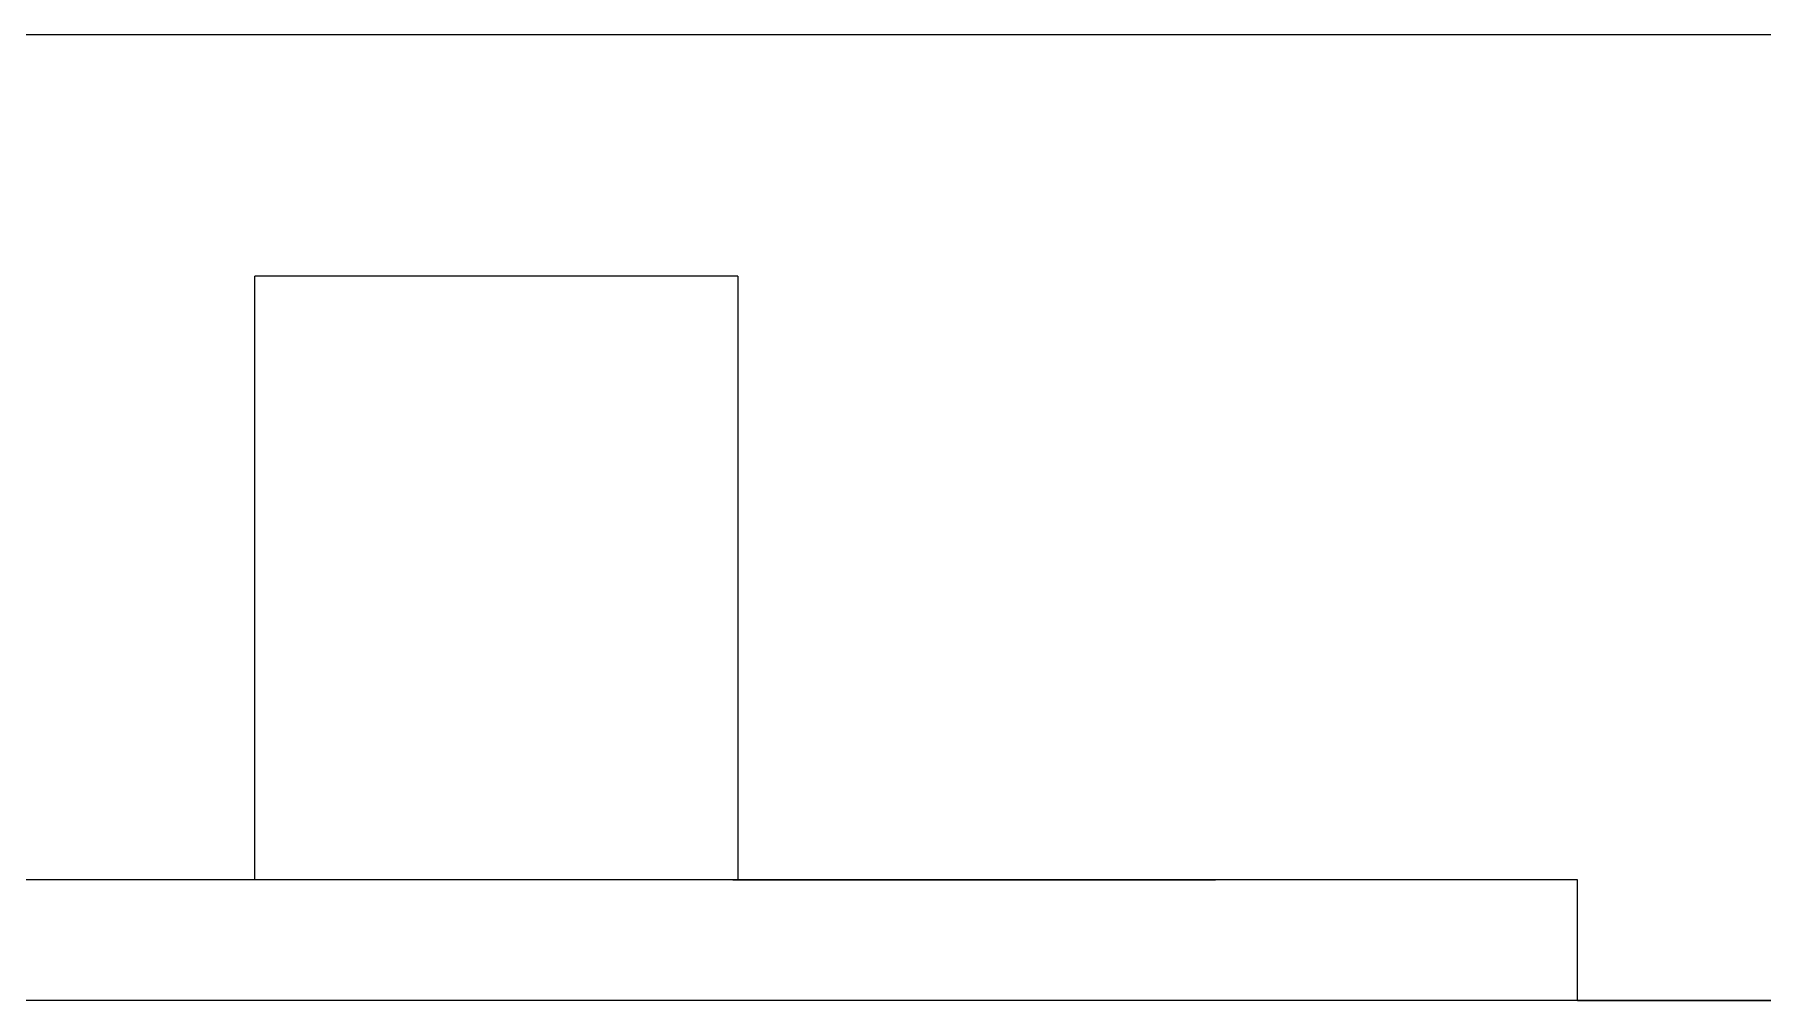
# Model space of a CAD drawing. Extents: x 65572 to 72871, y 30718 to 33858.
# Drawn here: x 66076.04 to 66083.2, y 33771.88 to 33775.88 of the extents above; entities that cross this region are included whole.
import ezdxf

# ---------------------------------------------------------------- set-up
doc = ezdxf.new("R2010")
doc.units = 0
doc.header["$LTSCALE"] = 0.5
doc.header["$MEASUREMENT"] = 0
doc.layers.add('Viewed', color=150, linetype='CONTINUOUS', lineweight=9)

msp = doc.modelspace()

# ---------------------------------------------------------------- linework, layer by layer
at = {"layer": 'Viewed', "linetype": 'ByBlock'}
for p, q in [((66075.43429, 33775.884761), (66132.622071, 33775.884761)), ((66076.955451, 33772.384744), (66076.955451, 33774.884756)), ((66078.955461, 33774.884756), (66078.955461, 33772.384744)), ((66082.434325, 33772.384744), (66067.434251, 33772.384744)), ((66078.934307, 33772.384744), (66070.934268, 33772.384744)), ((66082.434325, 33771.884741), (66082.434325, 33772.384744)), ((66132.622071, 33771.884741), (66065.24674, 33771.884741)), ((66082.434325, 33771.884741), (66067.434251, 33771.884741)), ((66082.434325, 33771.884741), (66132.622071, 33771.884741))]:
    msp.add_line(p, q, dxfattribs=at)
for points in [[(66078.955461, 33774.884756), (66078.95477, 33774.884756), (66078.954079, 33774.884756), (66078.953388, 33774.884756), (66078.952697, 33774.884756), (66078.952006, 33774.884756), (66078.951315, 33774.884756), (66078.950624, 33774.884756), (66078.949933, 33774.884756), (66078.949242, 33774.884756), (66078.948551, 33774.884756), (66078.94786, 33774.884756), (66078.947169, 33774.884756), (66078.946478, 33774.884756), (66078.945787, 33774.884756), (66078.945096, 33774.884756), (66078.944405, 33774.884756), (66078.943714, 33774.884756), (66078.943023, 33774.884756), (66078.942332, 33774.884756), (66078.941641, 33774.884756), (66078.940951, 33774.884756), (66078.94026, 33774.884756), (66078.939569, 33774.884756), (66078.938878, 33774.884756), (66078.938187, 33774.884756), (66078.937496, 33774.884756), (66078.936805, 33774.884756), (66078.936114, 33774.884756), (66078.935423, 33774.884756), (66078.934732, 33774.884756), (66078.934041, 33774.884756), (66078.93335, 33774.884756), (66078.932659, 33774.884756), (66078.931968, 33774.884756), (66078.931277, 33774.884756), (66078.930586, 33774.884756), (66078.928933, 33774.884756), (66078.926894, 33774.884756), (66078.924856, 33774.884756), (66078.922818, 33774.884756), (66078.92078, 33774.884756), (66078.918741, 33774.884756), (66078.916703, 33774.884756), (66078.914665, 33774.884756), (66078.912627, 33774.884756), (66078.910588, 33774.884756), (66078.90855, 33774.884756), (66078.906512, 33774.884756), (66078.904474, 33774.884756), (66078.902435, 33774.884756), (66078.900397, 33774.884756), (66078.898359, 33774.884756), (66078.896321, 33774.884756), (66078.894282, 33774.884756), (66078.892244, 33774.884756), (66078.890206, 33774.884756), (66078.888168, 33774.884756), (66078.886129, 33774.884756), (66078.884091, 33774.884756), (66078.882053, 33774.884756), (66078.880015, 33774.884756), (66078.877976, 33774.884756), (66078.875938, 33774.884756), (66078.8739, 33774.884756), (66078.871862, 33774.884756), (66078.869823, 33774.884756), (66078.867785, 33774.884756), (66078.865747, 33774.884756), (66078.863709, 33774.884756), (66078.86167, 33774.884756), (66078.859632, 33774.884756), (66078.857594, 33774.884756), (66078.855022, 33774.884756), (66078.851739, 33774.884756), (66078.848455, 33774.884756), (66078.845172, 33774.884756), (66078.841889, 33774.884756), (66078.838605, 33774.884756), (66078.835322, 33774.884756), (66078.832039, 33774.884756), (66078.828755, 33774.884756), (66078.825472, 33774.884756), (66078.822189, 33774.884756), (66078.818905, 33774.884756), (66078.815622, 33774.884756), (66078.812339, 33774.884756), (66078.809055, 33774.884756), (66078.805772, 33774.884756), (66078.802489, 33774.884756), (66078.799205, 33774.884756), (66078.795922, 33774.884756), (66078.792639, 33774.884756), (66078.789355, 33774.884756), (66078.786072, 33774.884756), (66078.782789, 33774.884756), (66078.779505, 33774.884756), (66078.776222, 33774.884756), (66078.772939, 33774.884756), (66078.769655, 33774.884756), (66078.766372, 33774.884756), (66078.763089, 33774.884756), (66078.759805, 33774.884756), (66078.756522, 33774.884756), (66078.753239, 33774.884756), (66078.749956, 33774.884756), (66078.746672, 33774.884756), (66078.743389, 33774.884756), (66078.740106, 33774.884756), (66078.736668, 33774.884756), (66078.732304, 33774.884756), (66078.72794, 33774.884756), (66078.723577, 33774.884756), (66078.719213, 33774.884756), (66078.714849, 33774.884756), (66078.710485, 33774.884756), (66078.706121, 33774.884756), (66078.701758, 33774.884756), (66078.697394, 33774.884756), (66078.69303, 33774.884756), (66078.688666, 33774.884756), (66078.684303, 33774.884756), (66078.679939, 33774.884756), (66078.675575, 33774.884756), (66078.671211, 33774.884756), (66078.666848, 33774.884756), (66078.662484, 33774.884756), (66078.65812, 33774.884756), (66078.653756, 33774.884756), (66078.649392, 33774.884756), (66078.645029, 33774.884756), (66078.640665, 33774.884756), (66078.636301, 33774.884756), (66078.631937, 33774.884756), (66078.627574, 33774.884756), (66078.62321, 33774.884756), (66078.618846, 33774.884756), (66078.614482, 33774.884756), (66078.610119, 33774.884756), (66078.605755, 33774.884756), (66078.601391, 33774.884756), (66078.597027, 33774.884756), (66078.592663, 33774.884756), (66078.5883, 33774.884756), (66078.583936, 33774.884756), (66078.579572, 33774.884756), (66078.57447, 33774.884756), (66078.569244, 33774.884756), (66078.564019, 33774.884756), (66078.558794, 33774.884756), (66078.553568, 33774.884756), (66078.548343, 33774.884756), (66078.543118, 33774.884756), (66078.537892, 33774.884756), (66078.532667, 33774.884756), (66078.527441, 33774.884756), (66078.522216, 33774.884756), (66078.516991, 33774.884756), (66078.511765, 33774.884756), (66078.50654, 33774.884756), (66078.501314, 33774.884756), (66078.496089, 33774.884756), (66078.490864, 33774.884756), (66078.485638, 33774.884756), (66078.480413, 33774.884756), (66078.475187, 33774.884756), (66078.469962, 33774.884756), (66078.464737, 33774.884756), (66078.459511, 33774.884756), (66078.454286, 33774.884756), (66078.449061, 33774.884756), (66078.443835, 33774.884756), (66078.43861, 33774.884756), (66078.433384, 33774.884756), (66078.428159, 33774.884756), (66078.422934, 33774.884756), (66078.417708, 33774.884756), (66078.412483, 33774.884756), (66078.407257, 33774.884756), (66078.402032, 33774.884756), (66078.396807, 33774.884756), (66078.391581, 33774.884756), (66078.386013, 33774.884756), (66078.380188, 33774.884756), (66078.374363, 33774.884756), (66078.368538, 33774.884756), (66078.362713, 33774.884756), (66078.356888, 33774.884756), (66078.351063, 33774.884756), (66078.345238, 33774.884756), (66078.339413, 33774.884756), (66078.333588, 33774.884756), (66078.327763, 33774.884756), (66078.321938, 33774.884756), (66078.316113, 33774.884756), (66078.310288, 33774.884756), (66078.304463, 33774.884756), (66078.298638, 33774.884756), (66078.292813, 33774.884756), (66078.286988, 33774.884756), (66078.281163, 33774.884756), (66078.275338, 33774.884756), (66078.269513, 33774.884756), (66078.263688, 33774.884756), (66078.257863, 33774.884756), (66078.252038, 33774.884756), (66078.246214, 33774.884756), (66078.240389, 33774.884756), (66078.234564, 33774.884756), (66078.228739, 33774.884756), (66078.222914, 33774.884756), (66078.217089, 33774.884756), (66078.211264, 33774.884756), (66078.205439, 33774.884756), (66078.199614, 33774.884756), (66078.193789, 33774.884756), (66078.187964, 33774.884756), (66078.182139, 33774.884756), (66078.176226, 33774.884756), (66078.170093, 33774.884756), (66078.163961, 33774.884756), (66078.157828, 33774.884756), (66078.151696, 33774.884756), (66078.145563, 33774.884756), (66078.139431, 33774.884756), (66078.133298, 33774.884756), (66078.127166, 33774.884756), (66078.121033, 33774.884756), (66078.114901, 33774.884756), (66078.108768, 33774.884756), (66078.102636, 33774.884756), (66078.096503, 33774.884756), (66078.090371, 33774.884756), (66078.084238, 33774.884756), (66078.078106, 33774.884756), (66078.071973, 33774.884756), (66078.065841, 33774.884756), (66078.059708, 33774.884756), (66078.053576, 33774.884756), (66078.047443, 33774.884756), (66078.041311, 33774.884756), (66078.035178, 33774.884756), (66078.029046, 33774.884756), (66078.022913, 33774.884756), (66078.016781, 33774.884756), (66078.010648, 33774.884756), (66078.004516, 33774.884756), (66077.998383, 33774.884756), (66077.992251, 33774.884756), (66077.986118, 33774.884756), (66077.979986, 33774.884756), (66077.973853, 33774.884756), (66077.967721, 33774.884756), (66077.961588, 33774.884756), (66077.955456, 33774.884756), (66077.949323, 33774.884756), (66077.943191, 33774.884756), (66077.937058, 33774.884756), (66077.930926, 33774.884756), (66077.924793, 33774.884756), (66077.918661, 33774.884756), (66077.912528, 33774.884756), (66077.906396, 33774.884756), (66077.900263, 33774.884756), (66077.894131, 33774.884756), (66077.887998, 33774.884756), (66077.881866, 33774.884756), (66077.875733, 33774.884756), (66077.869601, 33774.884756), (66077.863468, 33774.884756), (66077.857336, 33774.884756), (66077.851203, 33774.884756), (66077.845071, 33774.884756), (66077.838938, 33774.884756), (66077.832806, 33774.884756), (66077.826673, 33774.884756), (66077.820541, 33774.884756), (66077.814408, 33774.884756), (66077.808276, 33774.884756), (66077.802143, 33774.884756), (66077.796011, 33774.884756), (66077.789878, 33774.884756), (66077.783746, 33774.884756), (66077.777614, 33774.884756), (66077.771481, 33774.884756), (66077.765349, 33774.884756), (66077.759216, 33774.884756), (66077.753084, 33774.884756), (66077.746951, 33774.884756), (66077.740819, 33774.884756), (66077.734686, 33774.884756), (66077.728773, 33774.884756), (66077.722948, 33774.884756), (66077.717123, 33774.884756), (66077.711298, 33774.884756), (66077.705473, 33774.884756), (66077.699648, 33774.884756), (66077.693823, 33774.884756), (66077.687998, 33774.884756), (66077.682173, 33774.884756), (66077.676348, 33774.884756), (66077.670523, 33774.884756), (66077.664698, 33774.884756), (66077.658873, 33774.884756), (66077.653048, 33774.884756), (66077.647223, 33774.884756), (66077.641398, 33774.884756), (66077.635573, 33774.884756), (66077.629748, 33774.884756), (66077.623923, 33774.884756), (66077.618098, 33774.884756), (66077.612273, 33774.884756), (66077.606448, 33774.884756), (66077.600623, 33774.884756), (66077.594798, 33774.884756), (66077.588973, 33774.884756), (66077.583148, 33774.884756), (66077.577323, 33774.884756), (66077.571499, 33774.884756), (66077.565674, 33774.884756), (66077.559849, 33774.884756), (66077.554024, 33774.884756), (66077.548199, 33774.884756), (66077.542374, 33774.884756), (66077.536549, 33774.884756), (66077.530724, 33774.884756), (66077.524899, 33774.884756), (66077.519331, 33774.884756), (66077.514105, 33774.884756), (66077.50888, 33774.884756), (66077.503654, 33774.884756), (66077.498429, 33774.884756), (66077.493204, 33774.884756), (66077.487978, 33774.884756), (66077.482753, 33774.884756), (66077.477527, 33774.884756), (66077.472302, 33774.884756), (66077.467077, 33774.884756), (66077.461851, 33774.884756), (66077.456626, 33774.884756), (66077.451401, 33774.884756), (66077.446175, 33774.884756), (66077.44095, 33774.884756), (66077.435724, 33774.884756), (66077.430499, 33774.884756), (66077.425274, 33774.884756), (66077.420048, 33774.884756), (66077.414823, 33774.884756), (66077.409597, 33774.884756), (66077.404372, 33774.884756), (66077.399147, 33774.884756), (66077.393921, 33774.884756), (66077.388696, 33774.884756), (66077.38347, 33774.884756), (66077.378245, 33774.884756), (66077.37302, 33774.884756), (66077.367794, 33774.884756), (66077.362569, 33774.884756), (66077.357344, 33774.884756), (66077.352118, 33774.884756), (66077.346893, 33774.884756), (66077.341667, 33774.884756), (66077.336442, 33774.884756), (66077.33134, 33774.884756), (66077.326976, 33774.884756), (66077.322612, 33774.884756), (66077.318248, 33774.884756), (66077.313885, 33774.884756), (66077.309521, 33774.884756), (66077.305157, 33774.884756), (66077.300793, 33774.884756), (66077.29643, 33774.884756), (66077.292066, 33774.884756), (66077.287702, 33774.884756), (66077.283338, 33774.884756), (66077.278974, 33774.884756), (66077.274611, 33774.884756), (66077.270247, 33774.884756), (66077.265883, 33774.884756), (66077.261519, 33774.884756), (66077.257156, 33774.884756), (66077.252792, 33774.884756), (66077.248428, 33774.884756), (66077.244064, 33774.884756), (66077.239701, 33774.884756), (66077.235337, 33774.884756), (66077.230973, 33774.884756), (66077.226609, 33774.884756), (66077.222245, 33774.884756), (66077.217882, 33774.884756), (66077.213518, 33774.884756), (66077.209154, 33774.884756), (66077.20479, 33774.884756), (66077.200427, 33774.884756), (66077.196063, 33774.884756), (66077.191699, 33774.884756), (66077.187335, 33774.884756), (66077.182972, 33774.884756), (66077.178608, 33774.884756), (66077.174244, 33774.884756), (66077.170806, 33774.884756), (66077.167523, 33774.884756), (66077.16424, 33774.884756), (66077.160956, 33774.884756), (66077.157673, 33774.884756), (66077.15439, 33774.884756), (66077.151106, 33774.884756), (66077.147823, 33774.884756), (66077.14454, 33774.884756), (66077.141256, 33774.884756), (66077.137973, 33774.884756), (66077.13469, 33774.884756), (66077.131406, 33774.884756), (66077.128123, 33774.884756), (66077.12484, 33774.884756), (66077.121556, 33774.884756), (66077.118273, 33774.884756), (66077.11499, 33774.884756), (66077.111706, 33774.884756), (66077.108423, 33774.884756), (66077.10514, 33774.884756), (66077.101856, 33774.884756), (66077.098573, 33774.884756), (66077.09529, 33774.884756), (66077.092006, 33774.884756), (66077.088723, 33774.884756), (66077.08544, 33774.884756), (66077.082156, 33774.884756), (66077.078873, 33774.884756), (66077.07559, 33774.884756), (66077.072306, 33774.884756), (66077.069023, 33774.884756), (66077.06574, 33774.884756), (66077.062456, 33774.884756), (66077.059173, 33774.884756), (66077.05589, 33774.884756), (66077.053318, 33774.884756), (66077.05128, 33774.884756), (66077.049241, 33774.884756), (66077.047203, 33774.884756), (66077.045165, 33774.884756), (66077.043127, 33774.884756), (66077.041088, 33774.884756), (66077.03905, 33774.884756), (66077.037012, 33774.884756), (66077.034974, 33774.884756), (66077.032935, 33774.884756), (66077.030897, 33774.884756), (66077.028859, 33774.884756), (66077.026821, 33774.884756), (66077.024782, 33774.884756), (66077.022744, 33774.884756), (66077.020706, 33774.884756), (66077.018668, 33774.884756), (66077.016629, 33774.884756), (66077.014591, 33774.884756), (66077.012553, 33774.884756), (66077.010515, 33774.884756), (66077.008476, 33774.884756), (66077.006438, 33774.884756), (66077.0044, 33774.884756), (66077.002362, 33774.884756), (66077.000323, 33774.884756), (66076.998285, 33774.884756), (66076.996247, 33774.884756), (66076.994209, 33774.884756), (66076.99217, 33774.884756), (66076.990132, 33774.884756), (66076.988094, 33774.884756), (66076.986056, 33774.884756), (66076.984017, 33774.884756), (66076.981979, 33774.884756), (66076.980326, 33774.884756), (66076.979635, 33774.884756), (66076.978944, 33774.884756), (66076.978253, 33774.884756), (66076.977562, 33774.884756), (66076.976871, 33774.884756), (66076.97618, 33774.884756), (66076.975489, 33774.884756), (66076.974798, 33774.884756), (66076.974107, 33774.884756), (66076.973416, 33774.884756), (66076.972725, 33774.884756), (66076.972034, 33774.884756), (66076.971343, 33774.884756), (66076.970652, 33774.884756), (66076.969961, 33774.884756), (66076.96927, 33774.884756), (66076.968579, 33774.884756), (66076.967888, 33774.884756), (66076.967197, 33774.884756), (66076.966506, 33774.884756), (66076.965815, 33774.884756), (66076.965125, 33774.884756), (66076.964434, 33774.884756), (66076.963743, 33774.884756), (66076.963052, 33774.884756), (66076.962361, 33774.884756), (66076.96167, 33774.884756), (66076.960979, 33774.884756), (66076.960288, 33774.884756), (66076.959597, 33774.884756), (66076.958906, 33774.884756), (66076.958215, 33774.884756), (66076.957524, 33774.884756), (66076.956833, 33774.884756), (66076.956142, 33774.884756), (66076.955451, 33774.884756)], [(66078.934307, 33772.384744), (66078.932525, 33772.384744), (66078.930743, 33772.384744), (66078.928961, 33772.384744), (66078.927179, 33772.384744), (66078.925397, 33772.384744), (66078.923615, 33772.384744), (66078.921833, 33772.384744), (66078.920051, 33772.384744), (66078.918269, 33772.384744), (66078.916487, 33772.384744), (66078.914705, 33772.384744), (66078.912923, 33772.384744), (66078.911141, 33772.384744), (66078.909359, 33772.384744), (66078.907577, 33772.384744), (66078.905795, 33772.384744), (66078.904013, 33772.384744), (66078.902231, 33772.384744), (66078.900449, 33772.384744), (66078.898667, 33772.384744), (66078.896885, 33772.384744), (66078.895103, 33772.384744), (66078.893321, 33772.384744), (66078.891538, 33772.384744), (66078.889756, 33772.384744), (66078.887974, 33772.384744), (66078.886192, 33772.384744), (66078.88441, 33772.384744), (66078.882628, 33772.384744), (66078.880846, 33772.384744), (66078.879064, 33772.384744), (66078.877282, 33772.384744), (66078.8755, 33772.384744), (66078.873718, 33772.384744), (66078.871936, 33772.384744), (66078.870074, 33772.384744), (66078.867177, 33772.384744), (66078.86428, 33772.384744), (66078.861382, 33772.384744), (66078.858485, 33772.384744), (66078.855587, 33772.384744), (66078.85269, 33772.384744), (66078.849792, 33772.384744), (66078.846895, 33772.384744), (66078.843998, 33772.384744), (66078.8411, 33772.384744), (66078.838203, 33772.384744), (66078.835305, 33772.384744), (66078.832408, 33772.384744), (66078.82951, 33772.384744), (66078.826613, 33772.384744), (66078.823716, 33772.384744), (66078.820818, 33772.384744), (66078.817921, 33772.384744), (66078.815023, 33772.384744), (66078.812126, 33772.384744), (66078.809228, 33772.384744), (66078.806331, 33772.384744), (66078.803434, 33772.384744), (66078.800536, 33772.384744), (66078.797639, 33772.384744), (66078.794741, 33772.384744), (66078.791844, 33772.384744), (66078.788946, 33772.384744), (66078.786049, 33772.384744), (66078.783152, 33772.384744), (66078.780254, 33772.384744), (66078.777357, 33772.384744), (66078.774459, 33772.384744), (66078.771562, 33772.384744), (66078.768664, 33772.384744), (66078.765626, 33772.384744), (66078.76174, 33772.384744), (66078.757854, 33772.384744), (66078.753968, 33772.384744), (66078.750082, 33772.384744), (66078.746196, 33772.384744), (66078.74231, 33772.384744), (66078.738425, 33772.384744), (66078.734539, 33772.384744), (66078.730653, 33772.384744), (66078.726767, 33772.384744), (66078.722881, 33772.384744), (66078.718995, 33772.384744), (66078.715109, 33772.384744), (66078.711223, 33772.384744), (66078.707337, 33772.384744), (66078.703452, 33772.384744), (66078.699566, 33772.384744), (66078.69568, 33772.384744), (66078.691794, 33772.384744), (66078.687908, 33772.384744), (66078.684022, 33772.384744), (66078.680136, 33772.384744), (66078.67625, 33772.384744), (66078.672364, 33772.384744), (66078.668478, 33772.384744), (66078.664593, 33772.384744), (66078.660707, 33772.384744), (66078.656821, 33772.384744), (66078.652935, 33772.384744), (66078.649049, 33772.384744), (66078.645163, 33772.384744), (66078.641277, 33772.384744), (66078.637391, 33772.384744), (66078.633505, 33772.384744), (66078.62962, 33772.384744), (66078.625558, 33772.384744), (66078.620854, 33772.384744), (66078.61615, 33772.384744), (66078.611446, 33772.384744), (66078.606742, 33772.384744), (66078.602038, 33772.384744), (66078.597333, 33772.384744), (66078.592629, 33772.384744), (66078.587925, 33772.384744), (66078.583221, 33772.384744), (66078.578517, 33772.384744), (66078.573813, 33772.384744), (66078.569109, 33772.384744), (66078.564405, 33772.384744), (66078.5597, 33772.384744), (66078.554996, 33772.384744), (66078.550292, 33772.384744), (66078.545588, 33772.384744), (66078.540884, 33772.384744), (66078.53618, 33772.384744), (66078.531476, 33772.384744), (66078.526771, 33772.384744), (66078.522067, 33772.384744), (66078.517363, 33772.384744), (66078.512659, 33772.384744), (66078.507955, 33772.384744), (66078.503251, 33772.384744), (66078.498547, 33772.384744), (66078.493842, 33772.384744), (66078.489138, 33772.384744), (66078.484434, 33772.384744), (66078.47973, 33772.384744), (66078.475026, 33772.384744), (66078.470322, 33772.384744), (66078.465618, 33772.384744), (66078.460913, 33772.384744), (66078.456034, 33772.384744), (66078.450718, 33772.384744), (66078.445402, 33772.384744), (66078.440085, 33772.384744), (66078.434769, 33772.384744), (66078.429453, 33772.384744), (66078.424137, 33772.384744), (66078.41882, 33772.384744), (66078.413504, 33772.384744), (66078.408188, 33772.384744), (66078.402871, 33772.384744), (66078.397555, 33772.384744), (66078.392239, 33772.384744), (66078.386922, 33772.384744), (66078.381606, 33772.384744), (66078.37629, 33772.384744), (66078.370973, 33772.384744), (66078.365657, 33772.384744), (66078.360341, 33772.384744), (66078.355024, 33772.384744), (66078.349708, 33772.384744), (66078.344392, 33772.384744), (66078.339075, 33772.384744), (66078.333759, 33772.384744), (66078.328443, 33772.384744), (66078.323127, 33772.384744), (66078.31781, 33772.384744), (66078.312494, 33772.384744), (66078.307178, 33772.384744), (66078.301861, 33772.384744), (66078.296545, 33772.384744), (66078.291229, 33772.384744), (66078.285912, 33772.384744), (66078.280596, 33772.384744), (66078.27528, 33772.384744), (66078.269963, 33772.384744), (66078.264512, 33772.384744), (66078.258816, 33772.384744), (66078.25312, 33772.384744), (66078.247425, 33772.384744), (66078.241729, 33772.384744), (66078.236034, 33772.384744), (66078.230338, 33772.384744), (66078.224642, 33772.384744), (66078.218947, 33772.384744), (66078.213251, 33772.384744), (66078.207556, 33772.384744), (66078.20186, 33772.384744), (66078.196164, 33772.384744), (66078.190469, 33772.384744), (66078.184773, 33772.384744), (66078.179078, 33772.384744), (66078.173382, 33772.384744), (66078.167686, 33772.384744), (66078.161991, 33772.384744), (66078.156295, 33772.384744), (66078.150599, 33772.384744), (66078.144904, 33772.384744), (66078.139208, 33772.384744), (66078.133513, 33772.384744), (66078.127817, 33772.384744), (66078.122121, 33772.384744), (66078.116426, 33772.384744), (66078.11073, 33772.384744), (66078.105035, 33772.384744), (66078.099339, 33772.384744), (66078.093643, 33772.384744), (66078.087948, 33772.384744), (66078.082252, 33772.384744), (66078.076557, 33772.384744), (66078.070861, 33772.384744), (66078.065165, 33772.384744), (66078.059414, 33772.384744), (66078.053589, 33772.384744), (66078.047763, 33772.384744), (66078.041938, 33772.384744), (66078.036113, 33772.384744), (66078.030287, 33772.384744), (66078.024462, 33772.384744), (66078.018636, 33772.384744), (66078.012811, 33772.384744), (66078.006986, 33772.384744), (66078.00116, 33772.384744), (66077.995335, 33772.384744), (66077.989509, 33772.384744), (66077.983684, 33772.384744), (66077.977858, 33772.384744), (66077.972033, 33772.384744), (66077.966208, 33772.384744), (66077.960382, 33772.384744), (66077.954557, 33772.384744), (66077.948731, 33772.384744), (66077.942906, 33772.384744), (66077.937081, 33772.384744), (66077.931255, 33772.384744), (66077.92543, 33772.384744), (66077.919604, 33772.384744), (66077.913779, 33772.384744), (66077.907954, 33772.384744), (66077.902128, 33772.384744), (66077.896303, 33772.384744), (66077.890477, 33772.384744), (66077.884652, 33772.384744), (66077.878827, 33772.384744), (66077.873001, 33772.384744), (66077.867176, 33772.384744), (66077.86135, 33772.384744), (66077.855525, 33772.384744), (66077.849762, 33772.384744), (66077.844062, 33772.384744), (66077.838362, 33772.384744), (66077.832662, 33772.384744), (66077.826962, 33772.384744), (66077.821262, 33772.384744), (66077.815562, 33772.384744), (66077.809862, 33772.384744), (66077.804162, 33772.384744), (66077.798462, 33772.384744), (66077.792762, 33772.384744), (66077.787062, 33772.384744), (66077.781362, 33772.384744), (66077.775662, 33772.384744), (66077.769962, 33772.384744), (66077.764262, 33772.384744), (66077.758562, 33772.384744), (66077.752862, 33772.384744), (66077.747162, 33772.384744), (66077.741462, 33772.384744), (66077.735762, 33772.384744), (66077.730062, 33772.384744), (66077.724362, 33772.384744), (66077.718662, 33772.384744), (66077.712962, 33772.384744), (66077.707262, 33772.384744), (66077.701562, 33772.384744), (66077.695862, 33772.384744), (66077.690162, 33772.384744), (66077.684462, 33772.384744), (66077.678762, 33772.384744), (66077.673062, 33772.384744), (66077.667362, 33772.384744), (66077.661662, 33772.384744), (66077.655962, 33772.384744), (66077.650262, 33772.384744), (66077.644776, 33772.384744), (66077.639451, 33772.384744), (66077.634126, 33772.384744), (66077.628802, 33772.384744), (66077.623477, 33772.384744), (66077.618152, 33772.384744), (66077.612827, 33772.384744), (66077.607502, 33772.384744), (66077.602177, 33772.384744), (66077.596852, 33772.384744), (66077.591527, 33772.384744), (66077.586202, 33772.384744), (66077.580877, 33772.384744), (66077.575552, 33772.384744), (66077.570227, 33772.384744), (66077.564902, 33772.384744), (66077.559577, 33772.384744), (66077.554253, 33772.384744), (66077.548928, 33772.384744), (66077.543603, 33772.384744), (66077.538278, 33772.384744), (66077.532953, 33772.384744), (66077.527628, 33772.384744), (66077.522303, 33772.384744), (66077.516978, 33772.384744), (66077.511653, 33772.384744), (66077.506328, 33772.384744), (66077.501003, 33772.384744), (66077.495678, 33772.384744), (66077.490353, 33772.384744), (66077.485028, 33772.384744), (66077.479704, 33772.384744), (66077.474379, 33772.384744), (66077.469054, 33772.384744), (66077.463729, 33772.384744), (66077.458404, 33772.384744), (66077.45347, 33772.384744), (66077.448753, 33772.384744), (66077.444037, 33772.384744), (66077.43932, 33772.384744), (66077.434604, 33772.384744), (66077.429887, 33772.384744), (66077.42517, 33772.384744), (66077.420454, 33772.384744), (66077.415737, 33772.384744), (66077.411021, 33772.384744), (66077.406304, 33772.384744), (66077.401588, 33772.384744), (66077.396871, 33772.384744), (66077.392154, 33772.384744), (66077.387438, 33772.384744), (66077.382721, 33772.384744), (66077.378005, 33772.384744), (66077.373288, 33772.384744), (66077.368571, 33772.384744), (66077.363855, 33772.384744), (66077.359138, 33772.384744), (66077.354422, 33772.384744), (66077.349705, 33772.384744), (66077.344989, 33772.384744), (66077.340272, 33772.384744), (66077.335555, 33772.384744), (66077.330839, 33772.384744), (66077.326122, 33772.384744), (66077.321406, 33772.384744), (66077.316689, 33772.384744), (66077.311972, 33772.384744), (66077.307256, 33772.384744), (66077.302539, 33772.384744), (66077.297823, 33772.384744), (66077.293106, 33772.384744), (66077.28839, 33772.384744), (66077.284255, 33772.384744), (66077.280353, 33772.384744), (66077.276452, 33772.384744), (66077.27255, 33772.384744), (66077.268649, 33772.384744), (66077.264747, 33772.384744), (66077.260845, 33772.384744), (66077.256944, 33772.384744), (66077.253042, 33772.384744), (66077.24914, 33772.384744), (66077.245239, 33772.384744), (66077.241337, 33772.384744), (66077.237436, 33772.384744), (66077.233534, 33772.384744), (66077.229632, 33772.384744), (66077.225731, 33772.384744), (66077.221829, 33772.384744), (66077.217927, 33772.384744), (66077.214026, 33772.384744), (66077.210124, 33772.384744), (66077.206223, 33772.384744), (66077.202321, 33772.384744), (66077.198419, 33772.384744), (66077.194518, 33772.384744), (66077.190616, 33772.384744), (66077.186714, 33772.384744), (66077.182813, 33772.384744), (66077.178911, 33772.384744), (66077.175009, 33772.384744), (66077.171108, 33772.384744), (66077.167206, 33772.384744), (66077.163305, 33772.384744), (66077.159403, 33772.384744), (66077.155501, 33772.384744), (66077.1516, 33772.384744), (66077.147698, 33772.384744), (66077.144571, 33772.384744), (66077.141655, 33772.384744), (66077.13874, 33772.384744), (66077.135824, 33772.384744), (66077.132908, 33772.384744), (66077.129992, 33772.384744), (66077.127077, 33772.384744), (66077.124161, 33772.384744), (66077.121245, 33772.384744), (66077.118329, 33772.384744), (66077.115413, 33772.384744), (66077.112498, 33772.384744), (66077.109582, 33772.384744), (66077.106666, 33772.384744), (66077.10375, 33772.384744), (66077.100835, 33772.384744), (66077.097919, 33772.384744), (66077.095003, 33772.384744), (66077.092087, 33772.384744), (66077.089172, 33772.384744), (66077.086256, 33772.384744), (66077.08334, 33772.384744), (66077.080424, 33772.384744), (66077.077509, 33772.384744), (66077.074593, 33772.384744), (66077.071677, 33772.384744), (66077.068761, 33772.384744), (66077.065846, 33772.384744), (66077.06293, 33772.384744), (66077.060014, 33772.384744), (66077.057098, 33772.384744), (66077.054183, 33772.384744), (66077.051267, 33772.384744), (66077.048351, 33772.384744), (66077.045435, 33772.384744), (66077.04252, 33772.384744), (66077.040558, 33772.384744), (66077.038756, 33772.384744), (66077.036954, 33772.384744), (66077.035152, 33772.384744), (66077.03335, 33772.384744), (66077.031547, 33772.384744), (66077.029745, 33772.384744), (66077.027943, 33772.384744), (66077.026141, 33772.384744), (66077.024339, 33772.384744), (66077.022537, 33772.384744), (66077.020734, 33772.384744), (66077.018932, 33772.384744), (66077.01713, 33772.384744), (66077.015328, 33772.384744), (66077.013526, 33772.384744), (66077.011724, 33772.384744), (66077.009922, 33772.384744), (66077.008119, 33772.384744), (66077.006317, 33772.384744), (66077.004515, 33772.384744), (66077.002713, 33772.384744), (66077.000911, 33772.384744), (66076.999109, 33772.384744), (66076.997306, 33772.384744), (66076.995504, 33772.384744), (66076.993702, 33772.384744), (66076.9919, 33772.384744), (66076.990098, 33772.384744), (66076.988296, 33772.384744), (66076.986493, 33772.384744), (66076.984691, 33772.384744), (66076.982889, 33772.384744), (66076.981087, 33772.384744), (66076.979285, 33772.384744), (66076.977483, 33772.384744), (66076.976788, 33772.384744), (66076.976178, 33772.384744), (66076.975569, 33772.384744), (66076.974959, 33772.384744), (66076.974349, 33772.384744), (66076.97374, 33772.384744), (66076.97313, 33772.384744), (66076.97252, 33772.384744), (66076.971911, 33772.384744), (66076.971301, 33772.384744), (66076.970692, 33772.384744), (66076.970082, 33772.384744), (66076.969472, 33772.384744), (66076.968863, 33772.384744), (66076.968253, 33772.384744), (66076.967643, 33772.384744), (66076.967034, 33772.384744), (66076.966424, 33772.384744), (66076.965815, 33772.384744), (66076.965205, 33772.384744), (66076.964595, 33772.384744), (66076.963986, 33772.384744), (66076.963376, 33772.384744), (66076.962766, 33772.384744), (66076.962157, 33772.384744), (66076.961547, 33772.384744), (66076.960938, 33772.384744), (66076.960328, 33772.384744), (66076.959718, 33772.384744), (66076.959109, 33772.384744), (66076.958499, 33772.384744), (66076.957889, 33772.384744), (66076.95728, 33772.384744), (66076.95667, 33772.384744), (66076.956061, 33772.384744), (66076.955451, 33772.384744)], [(66078.934307, 33772.384744), (66078.940467, 33772.384744), (66078.946626, 33772.384744), (66078.952785, 33772.384744), (66078.958944, 33772.384744), (66078.965103, 33772.384744), (66078.971262, 33772.384744), (66078.977422, 33772.384744), (66078.983581, 33772.384744), (66078.98974, 33772.384744), (66078.995899, 33772.384744), (66079.002058, 33772.384744), (66079.008217, 33772.384744), (66079.014377, 33772.384744), (66079.020536, 33772.384744), (66079.026695, 33772.384744), (66079.032854, 33772.384744), (66079.039013, 33772.384744), (66079.045172, 33772.384744), (66079.051332, 33772.384744), (66079.057491, 33772.384744), (66079.06365, 33772.384744), (66079.069809, 33772.384744), (66079.075968, 33772.384744), (66079.082128, 33772.384744), (66079.088287, 33772.384744), (66079.094446, 33772.384744), (66079.100605, 33772.384744), (66079.106764, 33772.384744), (66079.112923, 33772.384744), (66079.119083, 33772.384744), (66079.125242, 33772.384744), (66079.131401, 33772.384744), (66079.13756, 33772.384744), (66079.143719, 33772.384744), (66079.149878, 33772.384744), (66079.156038, 33772.384744), (66079.162147, 33772.384744), (66079.168229, 33772.384744), (66079.17431, 33772.384744), (66079.180392, 33772.384744), (66079.186474, 33772.384744), (66079.192556, 33772.384744), (66079.198637, 33772.384744), (66079.204719, 33772.384744), (66079.210801, 33772.384744), (66079.216883, 33772.384744), (66079.222964, 33772.384744), (66079.229046, 33772.384744), (66079.235128, 33772.384744), (66079.241209, 33772.384744), (66079.247291, 33772.384744), (66079.253373, 33772.384744), (66079.259455, 33772.384744), (66079.265536, 33772.384744), (66079.271618, 33772.384744), (66079.2777, 33772.384744), (66079.283781, 33772.384744), (66079.289863, 33772.384744), (66079.295945, 33772.384744), (66079.302027, 33772.384744), (66079.308108, 33772.384744), (66079.31419, 33772.384744), (66079.320272, 33772.384744), (66079.326354, 33772.384744), (66079.332435, 33772.384744), (66079.338517, 33772.384744), (66079.344599, 33772.384744), (66079.35068, 33772.384744), (66079.356762, 33772.384744), (66079.362844, 33772.384744), (66079.368926, 33772.384744), (66079.375007, 33772.384744), (66079.381045, 33772.384744), (66079.386973, 33772.384744), (66079.392901, 33772.384744), (66079.398828, 33772.384744), (66079.404756, 33772.384744), (66079.410684, 33772.384744), (66079.416612, 33772.384744), (66079.42254, 33772.384744), (66079.428467, 33772.384744), (66079.434395, 33772.384744), (66079.440323, 33772.384744), (66079.446251, 33772.384744), (66079.452178, 33772.384744), (66079.458106, 33772.384744), (66079.464034, 33772.384744), (66079.469962, 33772.384744), (66079.47589, 33772.384744), (66079.481817, 33772.384744), (66079.487745, 33772.384744), (66079.493673, 33772.384744), (66079.499601, 33772.384744), (66079.505529, 33772.384744), (66079.511456, 33772.384744), (66079.517384, 33772.384744), (66079.523312, 33772.384744), (66079.52924, 33772.384744), (66079.535167, 33772.384744), (66079.541095, 33772.384744), (66079.547023, 33772.384744), (66079.552951, 33772.384744), (66079.558879, 33772.384744), (66079.564806, 33772.384744), (66079.570734, 33772.384744), (66079.576662, 33772.384744), (66079.58259, 33772.384744), (66079.588517, 33772.384744), (66079.594445, 33772.384744), (66079.600161, 33772.384744), (66079.60586, 33772.384744), (66079.61156, 33772.384744), (66079.617259, 33772.384744), (66079.622958, 33772.384744), (66079.628657, 33772.384744), (66079.634357, 33772.384744), (66079.640056, 33772.384744), (66079.645755, 33772.384744), (66079.651455, 33772.384744), (66079.657154, 33772.384744), (66079.662853, 33772.384744), (66079.668553, 33772.384744), (66079.674252, 33772.384744), (66079.679951, 33772.384744), (66079.68565, 33772.384744), (66079.69135, 33772.384744), (66079.697049, 33772.384744), (66079.702748, 33772.384744), (66079.708448, 33772.384744), (66079.714147, 33772.384744), (66079.719846, 33772.384744), (66079.725546, 33772.384744), (66079.731245, 33772.384744), (66079.736944, 33772.384744), (66079.742643, 33772.384744), (66079.748343, 33772.384744), (66079.754042, 33772.384744), (66079.759741, 33772.384744), (66079.765441, 33772.384744), (66079.77114, 33772.384744), (66079.776839, 33772.384744), (66079.782539, 33772.384744), (66079.788238, 33772.384744), (66079.793937, 33772.384744), (66079.799637, 33772.384744), (66079.805164, 33772.384744), (66079.810563, 33772.384744), (66079.815963, 33772.384744), (66079.821362, 33772.384744), (66079.826761, 33772.384744), (66079.83216, 33772.384744), (66079.837559, 33772.384744), (66079.842958, 33772.384744), (66079.848357, 33772.384744), (66079.853757, 33772.384744), (66079.859156, 33772.384744), (66079.864555, 33772.384744), (66079.869954, 33772.384744), (66079.875353, 33772.384744), (66079.880752, 33772.384744), (66079.886152, 33772.384744), (66079.891551, 33772.384744), (66079.89695, 33772.384744), (66079.902349, 33772.384744), (66079.907748, 33772.384744), (66079.913147, 33772.384744), (66079.918546, 33772.384744), (66079.923946, 33772.384744), (66079.929345, 33772.384744), (66079.934744, 33772.384744), (66079.940143, 33772.384744), (66079.945542, 33772.384744), (66079.950941, 33772.384744), (66079.95634, 33772.384744), (66079.96174, 33772.384744), (66079.967139, 33772.384744), (66079.972538, 33772.384744), (66079.977937, 33772.384744), (66079.983336, 33772.384744), (66079.988735, 33772.384744), (66079.994135, 33772.384744), (66079.999455, 33772.384744), (66080.004486, 33772.384744), (66080.009517, 33772.384744), (66080.014548, 33772.384744), (66080.019579, 33772.384744), (66080.02461, 33772.384744), (66080.029641, 33772.384744), (66080.034672, 33772.384744), (66080.039704, 33772.384744), (66080.044735, 33772.384744), (66080.049766, 33772.384744), (66080.054797, 33772.384744), (66080.059828, 33772.384744), (66080.064859, 33772.384744), (66080.06989, 33772.384744), (66080.074921, 33772.384744), (66080.079952, 33772.384744), (66080.084983, 33772.384744), (66080.090015, 33772.384744), (66080.095046, 33772.384744), (66080.100077, 33772.384744), (66080.105108, 33772.384744), (66080.110139, 33772.384744), (66080.11517, 33772.384744), (66080.120201, 33772.384744), (66080.125232, 33772.384744), (66080.130263, 33772.384744), (66080.135294, 33772.384744), (66080.140326, 33772.384744), (66080.145357, 33772.384744), (66080.150388, 33772.384744), (66080.155419, 33772.384744), (66080.16045, 33772.384744), (66080.165481, 33772.384744), (66080.170512, 33772.384744), (66080.175543, 33772.384744), (66080.180574, 33772.384744), (66080.185236, 33772.384744), (66080.189835, 33772.384744), (66080.194435, 33772.384744), (66080.199035, 33772.384744), (66080.203635, 33772.384744), (66080.208235, 33772.384744), (66080.212834, 33772.384744), (66080.217434, 33772.384744), (66080.222034, 33772.384744), (66080.226634, 33772.384744), (66080.231233, 33772.384744), (66080.235833, 33772.384744), (66080.240433, 33772.384744), (66080.245033, 33772.384744), (66080.249633, 33772.384744), (66080.254232, 33772.384744), (66080.258832, 33772.384744), (66080.263432, 33772.384744), (66080.268032, 33772.384744), (66080.272631, 33772.384744), (66080.277231, 33772.384744), (66080.281831, 33772.384744), (66080.286431, 33772.384744), (66080.291031, 33772.384744), (66080.29563, 33772.384744), (66080.30023, 33772.384744), (66080.30483, 33772.384744), (66080.30943, 33772.384744), (66080.314029, 33772.384744), (66080.318629, 33772.384744), (66080.323229, 33772.384744), (66080.327829, 33772.384744), (66080.332429, 33772.384744), (66080.337028, 33772.384744), (66080.341628, 33772.384744), (66080.346228, 33772.384744), (66080.350583, 33772.384744), (66080.354694, 33772.384744), (66080.358804, 33772.384744), (66080.362915, 33772.384744), (66080.367026, 33772.384744), (66080.371136, 33772.384744), (66080.375247, 33772.384744), (66080.379357, 33772.384744), (66080.383468, 33772.384744), (66080.387579, 33772.384744), (66080.391689, 33772.384744), (66080.3958, 33772.384744), (66080.39991, 33772.384744), (66080.404021, 33772.384744), (66080.408132, 33772.384744), (66080.412242, 33772.384744), (66080.416353, 33772.384744), (66080.420464, 33772.384744), (66080.424574, 33772.384744), (66080.428685, 33772.384744), (66080.432795, 33772.384744), (66080.436906, 33772.384744), (66080.441017, 33772.384744), (66080.445127, 33772.384744), (66080.449238, 33772.384744), (66080.453348, 33772.384744), (66080.457459, 33772.384744), (66080.46157, 33772.384744), (66080.46568, 33772.384744), (66080.469791, 33772.384744), (66080.473902, 33772.384744), (66080.478012, 33772.384744), (66080.482123, 33772.384744), (66080.486233, 33772.384744), (66080.490344, 33772.384744), (66080.494455, 33772.384744), (66080.498488, 33772.384744), (66080.502058, 33772.384744), (66080.505627, 33772.384744), (66080.509197, 33772.384744), (66080.512767, 33772.384744), (66080.516337, 33772.384744), (66080.519906, 33772.384744), (66080.523476, 33772.384744), (66080.527046, 33772.384744), (66080.530616, 33772.384744), (66080.534185, 33772.384744), (66080.537755, 33772.384744), (66080.541325, 33772.384744), (66080.544895, 33772.384744), (66080.548464, 33772.384744), (66080.552034, 33772.384744), (66080.555604, 33772.384744), (66080.559174, 33772.384744), (66080.562744, 33772.384744), (66080.566313, 33772.384744), (66080.569883, 33772.384744), (66080.573453, 33772.384744), (66080.577023, 33772.384744), (66080.580592, 33772.384744), (66080.584162, 33772.384744), (66080.587732, 33772.384744), (66080.591302, 33772.384744), (66080.594871, 33772.384744), (66080.598441, 33772.384744), (66080.602011, 33772.384744), (66080.605581, 33772.384744), (66080.60915, 33772.384744), (66080.61272, 33772.384744), (66080.61629, 33772.384744), (66080.61986, 33772.384744), (66080.623429, 33772.384744), (66080.626999, 33772.384744), (66080.630109, 33772.384744), (66080.633093, 33772.384744), (66080.636077, 33772.384744), (66080.639061, 33772.384744), (66080.642045, 33772.384744), (66080.645029, 33772.384744), (66080.648013, 33772.384744), (66080.650997, 33772.384744), (66080.653981, 33772.384744), (66080.656965, 33772.384744), (66080.659949, 33772.384744), (66080.662933, 33772.384744), (66080.665917, 33772.384744), (66080.668901, 33772.384744), (66080.671885, 33772.384744), (66080.674869, 33772.384744), (66080.677853, 33772.384744), (66080.680837, 33772.384744), (66080.683821, 33772.384744), (66080.686805, 33772.384744), (66080.689789, 33772.384744), (66080.692773, 33772.384744), (66080.695757, 33772.384744), (66080.698741, 33772.384744), (66080.701725, 33772.384744), (66080.704709, 33772.384744), (66080.707693, 33772.384744), (66080.710677, 33772.384744), (66080.713661, 33772.384744), (66080.716645, 33772.384744), (66080.719629, 33772.384744), (66080.722613, 33772.384744), (66080.725597, 33772.384744), (66080.728581, 33772.384744), (66080.731565, 33772.384744), (66080.734549, 33772.384744), (66080.737266, 33772.384744), (66080.739626, 33772.384744), (66080.741987, 33772.384744), (66080.744348, 33772.384744), (66080.746709, 33772.384744), (66080.749069, 33772.384744), (66080.75143, 33772.384744), (66080.753791, 33772.384744), (66080.756151, 33772.384744), (66080.758512, 33772.384744), (66080.760873, 33772.384744), (66080.763234, 33772.384744), (66080.765594, 33772.384744), (66080.767955, 33772.384744), (66080.770316, 33772.384744), (66080.772677, 33772.384744), (66080.775037, 33772.384744), (66080.777398, 33772.384744), (66080.779759, 33772.384744), (66080.782119, 33772.384744), (66080.78448, 33772.384744), (66080.786841, 33772.384744), (66080.789202, 33772.384744), (66080.791562, 33772.384744), (66080.793923, 33772.384744), (66080.796284, 33772.384744), (66080.798645, 33772.384744), (66080.801005, 33772.384744), (66080.803366, 33772.384744), (66080.805727, 33772.384744), (66080.808088, 33772.384744), (66080.810448, 33772.384744), (66080.812809, 33772.384744), (66080.81517, 33772.384744), (66080.81753, 33772.384744), (66080.819891, 33772.384744), (66080.822205, 33772.384744), (66080.823913, 33772.384744), (66080.825621, 33772.384744), (66080.827329, 33772.384744), (66080.829036, 33772.384744), (66080.830744, 33772.384744), (66080.832452, 33772.384744), (66080.83416, 33772.384744), (66080.835867, 33772.384744), (66080.837575, 33772.384744), (66080.839283, 33772.384744), (66080.840991, 33772.384744), (66080.842698, 33772.384744), (66080.844406, 33772.384744), (66080.846114, 33772.384744), (66080.847822, 33772.384744), (66080.849529, 33772.384744), (66080.851237, 33772.384744), (66080.852945, 33772.384744), (66080.854653, 33772.384744), (66080.856361, 33772.384744), (66080.858068, 33772.384744), (66080.859776, 33772.384744), (66080.861484, 33772.384744), (66080.863192, 33772.384744), (66080.864899, 33772.384744), (66080.866607, 33772.384744), (66080.868315, 33772.384744), (66080.870023, 33772.384744), (66080.87173, 33772.384744), (66080.873438, 33772.384744), (66080.875146, 33772.384744), (66080.876854, 33772.384744), (66080.878561, 33772.384744), (66080.880269, 33772.384744), (66080.881977, 33772.384744), (66080.883685, 33772.384744), (66080.884911, 33772.384744), (66080.885944, 33772.384744), (66080.886977, 33772.384744), (66080.888011, 33772.384744), (66080.889044, 33772.384744), (66080.890077, 33772.384744), (66080.891111, 33772.384744), (66080.892144, 33772.384744), (66080.893177, 33772.384744), (66080.894211, 33772.384744), (66080.895244, 33772.384744), (66080.896277, 33772.384744), (66080.897311, 33772.384744), (66080.898344, 33772.384744), (66080.899377, 33772.384744), (66080.900411, 33772.384744), (66080.901444, 33772.384744), (66080.902477, 33772.384744), (66080.903511, 33772.384744), (66080.904544, 33772.384744), (66080.905577, 33772.384744), (66080.906611, 33772.384744), (66080.907644, 33772.384744), (66080.908677, 33772.384744), (66080.909711, 33772.384744), (66080.910744, 33772.384744), (66080.911777, 33772.384744), (66080.912811, 33772.384744), (66080.913844, 33772.384744), (66080.914877, 33772.384744), (66080.915911, 33772.384744), (66080.916944, 33772.384744), (66080.917977, 33772.384744), (66080.919011, 33772.384744), (66080.920044, 33772.384744), (66080.921077, 33772.384744), (66080.921865, 33772.384744), (66080.922211, 33772.384744), (66080.922557, 33772.384744), (66080.922903, 33772.384744), (66080.923249, 33772.384744), (66080.923594, 33772.384744), (66080.92394, 33772.384744), (66080.924286, 33772.384744), (66080.924632, 33772.384744), (66080.924978, 33772.384744), (66080.925324, 33772.384744), (66080.92567, 33772.384744), (66080.926016, 33772.384744), (66080.926362, 33772.384744), (66080.926708, 33772.384744), (66080.927053, 33772.384744), (66080.927399, 33772.384744), (66080.927745, 33772.384744), (66080.928091, 33772.384744), (66080.928437, 33772.384744), (66080.928783, 33772.384744), (66080.929129, 33772.384744), (66080.929475, 33772.384744), (66080.929821, 33772.384744), (66080.930166, 33772.384744), (66080.930512, 33772.384744), (66080.930858, 33772.384744), (66080.931204, 33772.384744), (66080.93155, 33772.384744), (66080.931896, 33772.384744), (66080.932242, 33772.384744), (66080.932588, 33772.384744), (66080.932934, 33772.384744), (66080.933279, 33772.384744), (66080.933625, 33772.384744), (66080.933971, 33772.384744), (66080.934317, 33772.384744)], [(66080.934317, 33772.384744), (66080.933971, 33772.384744), (66080.933625, 33772.384744), (66080.933279, 33772.384744), (66080.932934, 33772.384744), (66080.932588, 33772.384744), (66080.932242, 33772.384744), (66080.931896, 33772.384744), (66080.93155, 33772.384744), (66080.931204, 33772.384744), (66080.930858, 33772.384744), (66080.930512, 33772.384744), (66080.930166, 33772.384744), (66080.929821, 33772.384744), (66080.929475, 33772.384744), (66080.929129, 33772.384744), (66080.928783, 33772.384744), (66080.928437, 33772.384744), (66080.928091, 33772.384744), (66080.927745, 33772.384744), (66080.927399, 33772.384744), (66080.927053, 33772.384744), (66080.926708, 33772.384744), (66080.926362, 33772.384744), (66080.926016, 33772.384744), (66080.92567, 33772.384744), (66080.925324, 33772.384744), (66080.924978, 33772.384744), (66080.924632, 33772.384744), (66080.924286, 33772.384744), (66080.92394, 33772.384744), (66080.923594, 33772.384744), (66080.923249, 33772.384744), (66080.922903, 33772.384744), (66080.922557, 33772.384744), (66080.922211, 33772.384744), (66080.921865, 33772.384744), (66080.921077, 33772.384744), (66080.920044, 33772.384744), (66080.919011, 33772.384744), (66080.917977, 33772.384744), (66080.916944, 33772.384744), (66080.915911, 33772.384744), (66080.914877, 33772.384744), (66080.913844, 33772.384744), (66080.912811, 33772.384744), (66080.911777, 33772.384744), (66080.910744, 33772.384744), (66080.909711, 33772.384744), (66080.908677, 33772.384744), (66080.907644, 33772.384744), (66080.906611, 33772.384744), (66080.905577, 33772.384744), (66080.904544, 33772.384744), (66080.903511, 33772.384744), (66080.902477, 33772.384744), (66080.901444, 33772.384744), (66080.900411, 33772.384744), (66080.899377, 33772.384744), (66080.898344, 33772.384744), (66080.897311, 33772.384744), (66080.896277, 33772.384744), (66080.895244, 33772.384744), (66080.894211, 33772.384744), (66080.893177, 33772.384744), (66080.892144, 33772.384744), (66080.891111, 33772.384744), (66080.890077, 33772.384744), (66080.889044, 33772.384744), (66080.888011, 33772.384744), (66080.886977, 33772.384744), (66080.885944, 33772.384744), (66080.884911, 33772.384744), (66080.883685, 33772.384744), (66080.881977, 33772.384744), (66080.880269, 33772.384744), (66080.878561, 33772.384744), (66080.876854, 33772.384744), (66080.875146, 33772.384744), (66080.873438, 33772.384744), (66080.87173, 33772.384744), (66080.870023, 33772.384744), (66080.868315, 33772.384744), (66080.866607, 33772.384744), (66080.864899, 33772.384744), (66080.863192, 33772.384744), (66080.861484, 33772.384744), (66080.859776, 33772.384744), (66080.858068, 33772.384744), (66080.856361, 33772.384744), (66080.854653, 33772.384744), (66080.852945, 33772.384744), (66080.851237, 33772.384744), (66080.849529, 33772.384744), (66080.847822, 33772.384744), (66080.846114, 33772.384744), (66080.844406, 33772.384744), (66080.842698, 33772.384744), (66080.840991, 33772.384744), (66080.839283, 33772.384744), (66080.837575, 33772.384744), (66080.835867, 33772.384744), (66080.83416, 33772.384744), (66080.832452, 33772.384744), (66080.830744, 33772.384744), (66080.829036, 33772.384744), (66080.827329, 33772.384744), (66080.825621, 33772.384744), (66080.823913, 33772.384744), (66080.822205, 33772.384744), (66080.819891, 33772.384744), (66080.81753, 33772.384744), (66080.81517, 33772.384744), (66080.812809, 33772.384744), (66080.810448, 33772.384744), (66080.808088, 33772.384744), (66080.805727, 33772.384744), (66080.803366, 33772.384744), (66080.801005, 33772.384744), (66080.798645, 33772.384744), (66080.796284, 33772.384744), (66080.793923, 33772.384744), (66080.791562, 33772.384744), (66080.789202, 33772.384744), (66080.786841, 33772.384744), (66080.78448, 33772.384744), (66080.782119, 33772.384744), (66080.779759, 33772.384744), (66080.777398, 33772.384744), (66080.775037, 33772.384744), (66080.772677, 33772.384744), (66080.770316, 33772.384744), (66080.767955, 33772.384744), (66080.765594, 33772.384744), (66080.763234, 33772.384744), (66080.760873, 33772.384744), (66080.758512, 33772.384744), (66080.756151, 33772.384744), (66080.753791, 33772.384744), (66080.75143, 33772.384744), (66080.749069, 33772.384744), (66080.746709, 33772.384744), (66080.744348, 33772.384744), (66080.741987, 33772.384744), (66080.739626, 33772.384744), (66080.737266, 33772.384744), (66080.734549, 33772.384744), (66080.731565, 33772.384744), (66080.728581, 33772.384744), (66080.725597, 33772.384744), (66080.722613, 33772.384744), (66080.719629, 33772.384744), (66080.716645, 33772.384744), (66080.713661, 33772.384744), (66080.710677, 33772.384744), (66080.707693, 33772.384744), (66080.704709, 33772.384744), (66080.701725, 33772.384744), (66080.698741, 33772.384744), (66080.695757, 33772.384744), (66080.692773, 33772.384744), (66080.689789, 33772.384744), (66080.686805, 33772.384744), (66080.683821, 33772.384744), (66080.680837, 33772.384744), (66080.677853, 33772.384744), (66080.674869, 33772.384744), (66080.671885, 33772.384744), (66080.668901, 33772.384744), (66080.665917, 33772.384744), (66080.662933, 33772.384744), (66080.659949, 33772.384744), (66080.656965, 33772.384744), (66080.653981, 33772.384744), (66080.650997, 33772.384744), (66080.648013, 33772.384744), (66080.645029, 33772.384744), (66080.642045, 33772.384744), (66080.639061, 33772.384744), (66080.636077, 33772.384744), (66080.633093, 33772.384744), (66080.630109, 33772.384744), (66080.626999, 33772.384744), (66080.623429, 33772.384744), (66080.61986, 33772.384744), (66080.61629, 33772.384744), (66080.61272, 33772.384744), (66080.60915, 33772.384744), (66080.605581, 33772.384744), (66080.602011, 33772.384744), (66080.598441, 33772.384744), (66080.594871, 33772.384744), (66080.591302, 33772.384744), (66080.587732, 33772.384744), (66080.584162, 33772.384744), (66080.580592, 33772.384744), (66080.577023, 33772.384744), (66080.573453, 33772.384744), (66080.569883, 33772.384744), (66080.566313, 33772.384744), (66080.562744, 33772.384744), (66080.559174, 33772.384744), (66080.555604, 33772.384744), (66080.552034, 33772.384744), (66080.548464, 33772.384744), (66080.544895, 33772.384744), (66080.541325, 33772.384744), (66080.537755, 33772.384744), (66080.534185, 33772.384744), (66080.530616, 33772.384744), (66080.527046, 33772.384744), (66080.523476, 33772.384744), (66080.519906, 33772.384744), (66080.516337, 33772.384744), (66080.512767, 33772.384744), (66080.509197, 33772.384744), (66080.505627, 33772.384744), (66080.502058, 33772.384744), (66080.498488, 33772.384744), (66080.494455, 33772.384744), (66080.490344, 33772.384744), (66080.486233, 33772.384744), (66080.482123, 33772.384744), (66080.478012, 33772.384744), (66080.473902, 33772.384744), (66080.469791, 33772.384744), (66080.46568, 33772.384744), (66080.46157, 33772.384744), (66080.457459, 33772.384744), (66080.453348, 33772.384744), (66080.449238, 33772.384744), (66080.445127, 33772.384744), (66080.441017, 33772.384744), (66080.436906, 33772.384744), (66080.432795, 33772.384744), (66080.428685, 33772.384744), (66080.424574, 33772.384744), (66080.420464, 33772.384744), (66080.416353, 33772.384744), (66080.412242, 33772.384744), (66080.408132, 33772.384744), (66080.404021, 33772.384744), (66080.39991, 33772.384744), (66080.3958, 33772.384744), (66080.391689, 33772.384744), (66080.387579, 33772.384744), (66080.383468, 33772.384744), (66080.379357, 33772.384744), (66080.375247, 33772.384744), (66080.371136, 33772.384744), (66080.367026, 33772.384744), (66080.362915, 33772.384744), (66080.358804, 33772.384744), (66080.354694, 33772.384744), (66080.350583, 33772.384744), (66080.346228, 33772.384744), (66080.341628, 33772.384744), (66080.337028, 33772.384744), (66080.332429, 33772.384744), (66080.327829, 33772.384744), (66080.323229, 33772.384744), (66080.318629, 33772.384744), (66080.314029, 33772.384744), (66080.30943, 33772.384744), (66080.30483, 33772.384744), (66080.30023, 33772.384744), (66080.29563, 33772.384744), (66080.291031, 33772.384744), (66080.286431, 33772.384744), (66080.281831, 33772.384744), (66080.277231, 33772.384744), (66080.272631, 33772.384744), (66080.268032, 33772.384744), (66080.263432, 33772.384744), (66080.258832, 33772.384744), (66080.254232, 33772.384744), (66080.249633, 33772.384744), (66080.245033, 33772.384744), (66080.240433, 33772.384744), (66080.235833, 33772.384744), (66080.231233, 33772.384744), (66080.226634, 33772.384744), (66080.222034, 33772.384744), (66080.217434, 33772.384744), (66080.212834, 33772.384744), (66080.208235, 33772.384744), (66080.203635, 33772.384744), (66080.199035, 33772.384744), (66080.194435, 33772.384744), (66080.189835, 33772.384744), (66080.185236, 33772.384744), (66080.180574, 33772.384744), (66080.175543, 33772.384744), (66080.170512, 33772.384744), (66080.165481, 33772.384744), (66080.16045, 33772.384744), (66080.155419, 33772.384744), (66080.150388, 33772.384744), (66080.145357, 33772.384744), (66080.140326, 33772.384744), (66080.135294, 33772.384744), (66080.130263, 33772.384744), (66080.125232, 33772.384744), (66080.120201, 33772.384744), (66080.11517, 33772.384744), (66080.110139, 33772.384744), (66080.105108, 33772.384744), (66080.100077, 33772.384744), (66080.095046, 33772.384744), (66080.090015, 33772.384744), (66080.084983, 33772.384744), (66080.079952, 33772.384744), (66080.074921, 33772.384744), (66080.06989, 33772.384744), (66080.064859, 33772.384744), (66080.059828, 33772.384744), (66080.054797, 33772.384744), (66080.049766, 33772.384744), (66080.044735, 33772.384744), (66080.039704, 33772.384744), (66080.034672, 33772.384744), (66080.029641, 33772.384744), (66080.02461, 33772.384744), (66080.019579, 33772.384744), (66080.014548, 33772.384744), (66080.009517, 33772.384744), (66080.004486, 33772.384744), (66079.999455, 33772.384744), (66079.994135, 33772.384744), (66079.988735, 33772.384744), (66079.983336, 33772.384744), (66079.977937, 33772.384744), (66079.972538, 33772.384744), (66079.967139, 33772.384744), (66079.96174, 33772.384744), (66079.95634, 33772.384744), (66079.950941, 33772.384744), (66079.945542, 33772.384744), (66079.940143, 33772.384744), (66079.934744, 33772.384744), (66079.929345, 33772.384744), (66079.923946, 33772.384744), (66079.918546, 33772.384744), (66079.913147, 33772.384744), (66079.907748, 33772.384744), (66079.902349, 33772.384744), (66079.89695, 33772.384744), (66079.891551, 33772.384744), (66079.886152, 33772.384744), (66079.880752, 33772.384744), (66079.875353, 33772.384744), (66079.869954, 33772.384744), (66079.864555, 33772.384744), (66079.859156, 33772.384744), (66079.853757, 33772.384744), (66079.848357, 33772.384744), (66079.842958, 33772.384744), (66079.837559, 33772.384744), (66079.83216, 33772.384744), (66079.826761, 33772.384744), (66079.821362, 33772.384744), (66079.815963, 33772.384744), (66079.810563, 33772.384744), (66079.805164, 33772.384744), (66079.799637, 33772.384744), (66079.793937, 33772.384744), (66079.788238, 33772.384744), (66079.782539, 33772.384744), (66079.776839, 33772.384744), (66079.77114, 33772.384744), (66079.765441, 33772.384744), (66079.759741, 33772.384744), (66079.754042, 33772.384744), (66079.748343, 33772.384744), (66079.742643, 33772.384744), (66079.736944, 33772.384744), (66079.731245, 33772.384744), (66079.725546, 33772.384744), (66079.719846, 33772.384744), (66079.714147, 33772.384744), (66079.708448, 33772.384744), (66079.702748, 33772.384744), (66079.697049, 33772.384744), (66079.69135, 33772.384744), (66079.68565, 33772.384744), (66079.679951, 33772.384744), (66079.674252, 33772.384744), (66079.668553, 33772.384744), (66079.662853, 33772.384744), (66079.657154, 33772.384744), (66079.651455, 33772.384744), (66079.645755, 33772.384744), (66079.640056, 33772.384744), (66079.634357, 33772.384744), (66079.628657, 33772.384744), (66079.622958, 33772.384744), (66079.617259, 33772.384744), (66079.61156, 33772.384744), (66079.60586, 33772.384744), (66079.600161, 33772.384744), (66079.594445, 33772.384744), (66079.588517, 33772.384744), (66079.58259, 33772.384744), (66079.576662, 33772.384744), (66079.570734, 33772.384744), (66079.564806, 33772.384744), (66079.558879, 33772.384744), (66079.552951, 33772.384744), (66079.547023, 33772.384744), (66079.541095, 33772.384744), (66079.535167, 33772.384744), (66079.52924, 33772.384744), (66079.523312, 33772.384744), (66079.517384, 33772.384744), (66079.511456, 33772.384744), (66079.505529, 33772.384744), (66079.499601, 33772.384744), (66079.493673, 33772.384744), (66079.487745, 33772.384744), (66079.481817, 33772.384744), (66079.47589, 33772.384744), (66079.469962, 33772.384744), (66079.464034, 33772.384744), (66079.458106, 33772.384744), (66079.452178, 33772.384744), (66079.446251, 33772.384744), (66079.440323, 33772.384744), (66079.434395, 33772.384744), (66079.428467, 33772.384744), (66079.42254, 33772.384744), (66079.416612, 33772.384744), (66079.410684, 33772.384744), (66079.404756, 33772.384744), (66079.398828, 33772.384744), (66079.392901, 33772.384744), (66079.386973, 33772.384744), (66079.381045, 33772.384744), (66079.375007, 33772.384744), (66079.368926, 33772.384744), (66079.362844, 33772.384744), (66079.356762, 33772.384744), (66079.35068, 33772.384744), (66079.344599, 33772.384744), (66079.338517, 33772.384744), (66079.332435, 33772.384744), (66079.326354, 33772.384744), (66079.320272, 33772.384744), (66079.31419, 33772.384744), (66079.308108, 33772.384744), (66079.302027, 33772.384744), (66079.295945, 33772.384744), (66079.289863, 33772.384744), (66079.283781, 33772.384744), (66079.2777, 33772.384744), (66079.271618, 33772.384744), (66079.265536, 33772.384744), (66079.259455, 33772.384744), (66079.253373, 33772.384744), (66079.247291, 33772.384744), (66079.241209, 33772.384744), (66079.235128, 33772.384744), (66079.229046, 33772.384744), (66079.222964, 33772.384744), (66079.216883, 33772.384744), (66079.210801, 33772.384744), (66079.204719, 33772.384744), (66079.198637, 33772.384744), (66079.192556, 33772.384744), (66079.186474, 33772.384744), (66079.180392, 33772.384744), (66079.17431, 33772.384744), (66079.168229, 33772.384744), (66079.162147, 33772.384744), (66079.156038, 33772.384744), (66079.149878, 33772.384744), (66079.143719, 33772.384744), (66079.13756, 33772.384744), (66079.131401, 33772.384744), (66079.125242, 33772.384744), (66079.119083, 33772.384744), (66079.112923, 33772.384744), (66079.106764, 33772.384744), (66079.100605, 33772.384744), (66079.094446, 33772.384744), (66079.088287, 33772.384744), (66079.082128, 33772.384744), (66079.075968, 33772.384744), (66079.069809, 33772.384744), (66079.06365, 33772.384744), (66079.057491, 33772.384744), (66079.051332, 33772.384744), (66079.045172, 33772.384744), (66079.039013, 33772.384744), (66079.032854, 33772.384744), (66079.026695, 33772.384744), (66079.020536, 33772.384744), (66079.014377, 33772.384744), (66079.008217, 33772.384744), (66079.002058, 33772.384744), (66078.995899, 33772.384744), (66078.98974, 33772.384744), (66078.983581, 33772.384744), (66078.977422, 33772.384744), (66078.971262, 33772.384744), (66078.965103, 33772.384744), (66078.958944, 33772.384744), (66078.952785, 33772.384744), (66078.946626, 33772.384744), (66078.940467, 33772.384744), (66078.934307, 33772.384744)]]:
    msp.add_lwpolyline(points, dxfattribs=at)

doc.saveas('drawing.dxf')
